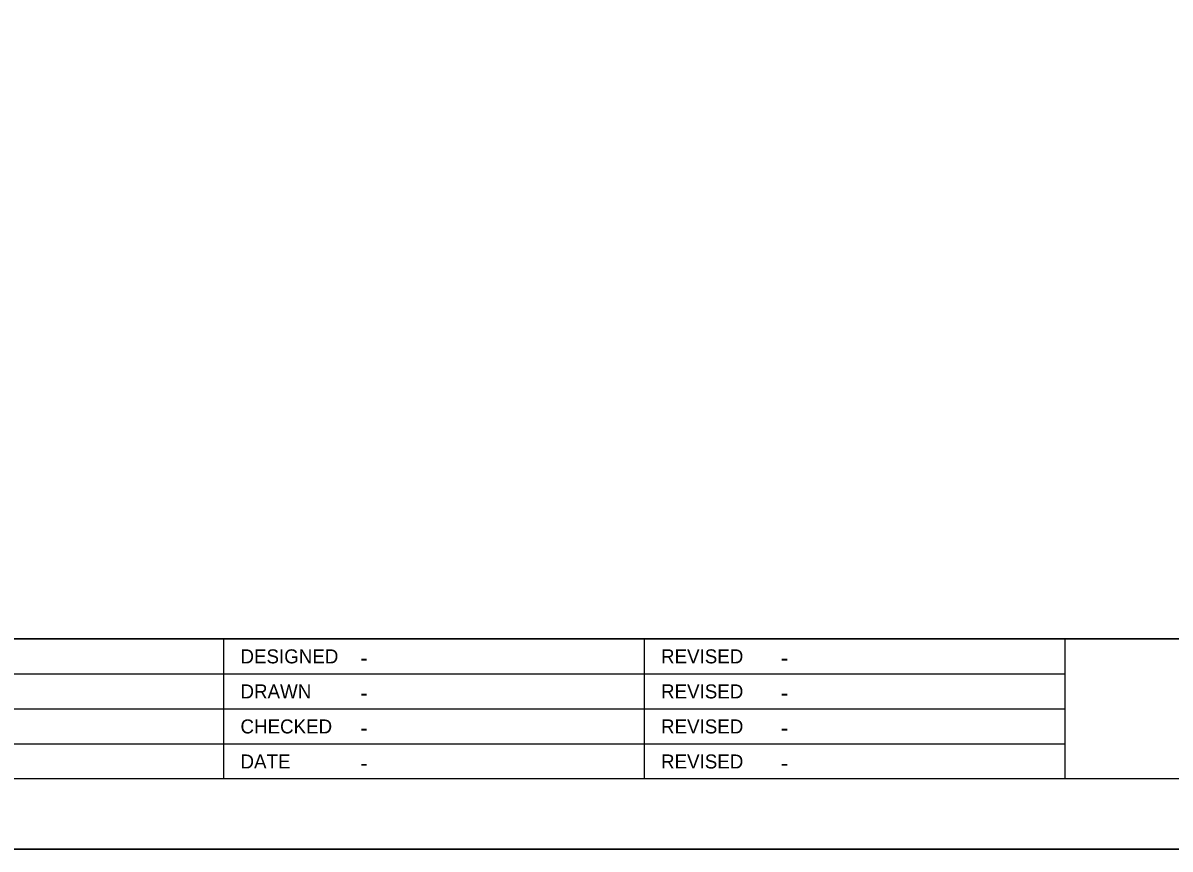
# Model space of a CAD drawing. Extents: x 304411 to 305091, y 1646878 to 1647318.
# Drawn here: x 304545.9 to 304709.5, y 1646877.7 to 1646995.6 of the extents above; entities that cross this region are included whole.
import ezdxf

# ---------------------------------------------------------------- set-up
doc = ezdxf.new("R2010")
doc.units = 0
for name, color, linetype in [('Level 48', 7, 'Continuous'), ('Sheets_50 Reference Boundary', 7, 'Continuous'), ('Sheets_General Details', 7, 'Continuous'), ('Sheets_Printer Plotting Border', 7, 'Continuous')]:
    doc.layers.add(name, color=color, linetype=linetype)

msp = doc.modelspace()

# ---------------------------------------------------------------- linework, layer by layer
at = {"layer": 'Level 48'}
msp.add_lwpolyline([(304411, 1647317.67), (305091, 1647317.67), (305091, 1646877.67), (304411, 1646877.67)], close=True, dxfattribs=at)
at = {"layer": 'Sheets_50 Reference Boundary'}
msp.add_lwpolyline([(304451, 1647307.67), (305081, 1647307.67), (305081, 1646907.67), (304451, 1646907.67)], close=True, dxfattribs=at)
at = {"layer": 'Sheets_General Details'}
for p, q in [((304451, 1646907.67), (305081, 1646907.67)), ((304574.49, 1646907.67), (304574.49, 1646887.67)), ((304634.49, 1646907.67), (304634.49, 1646887.67)), ((304694.49, 1646907.67), (304694.49, 1646887.67)), ((304510.49, 1646902.67), (304694.49, 1646902.67)), ((304510.49, 1646897.67), (304694.49, 1646897.67)), ((304510.49, 1646892.67), (304694.49, 1646892.67)), ((305091, 1646877.67), (304411, 1646877.67))]:
    msp.add_line(p, q, dxfattribs=at)
msp.add_lwpolyline([(304451, 1647307.67), (305081, 1647307.67), (305081, 1646887.67), (304451, 1646887.67)], close=True, dxfattribs=at)
at = {"layer": 'Sheets_Printer Plotting Border'}
msp.add_lwpolyline([(304411, 1646877.67), (305091, 1646877.67), (305091, 1647317.67), (304411, 1647317.67)], close=True, dxfattribs=at)

# ---------------------------------------------------------------- texts
at = {"layer": 'Sheets_General Details'}
for s, height, p in [('DESIGNED', 2, (304576.89, 1646904.17)), ('REVISED', 2, (304636.89, 1646904.17)), ('-', 2.4, (304593.97, 1646903.77)), ('-', 2.4, (304653.97, 1646903.77)), ('DRAWN', 2, (304576.89, 1646899.17)), ('REVISED', 2, (304636.89, 1646899.17)), ('-', 2.4, (304593.97, 1646898.77)), ('-', 2.4, (304653.97, 1646898.77)), ('CHECKED', 2, (304576.89, 1646894.17)), ('REVISED', 2, (304636.89, 1646894.17)), ('-', 2.4, (304593.97, 1646893.77)), ('-', 2.4, (304653.97, 1646893.77)), ('REVISED', 2, (304636.89, 1646889.17)), ('DATE', 2, (304576.89, 1646889.17)), ('-', 2.4, (304593.97, 1646888.77)), ('-', 2.4, (304653.97, 1646888.77))]:
    msp.add_text(s, height=height, dxfattribs=at).set_placement(p)

doc.saveas('drawing.dxf')
